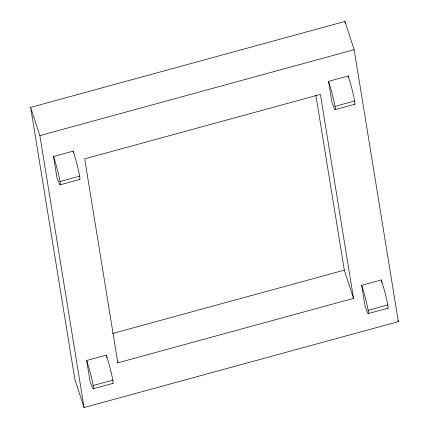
<?xml version="1.0" encoding="UTF-8"?>
<svg xmlns="http://www.w3.org/2000/svg" width="429" height="429" viewBox="0 0 429 429"><rect width="100%" height="100%" fill="white"/><g stroke="black" fill="none" stroke-linecap="round" stroke-linejoin="round"><path stroke-width="0.64" d="M30.652 107.379L344.932 21.45L354.156 49.673L398.348 321.621L84.068 407.55L74.844 379.327L30.652 107.379L39.876 135.602L84.068 407.55M39.876 135.602L354.156 49.673M79.649 176.185L60.006 181.553A18.603 1.341 74.7 0 1 56.907 177.29L53.534 156.531L73.177 151.164A18.603 1.341 74.7 0 1 78.641 171.096A18.603 1.341 74.7 0 1 79.44 179.231M354.644 100.992L335.001 106.365A18.603 1.341 74.7 0 1 331.901 102.102L328.528 81.344L348.171 75.976A18.603 1.341 74.7 0 1 353.635 95.908A18.603 1.341 74.7 0 1 354.434 104.043M60.21 184.781L79.853 179.408M335.205 109.593L354.847 104.22M112.478 333.531L344.315 270.141L315.889 95.227M112.795 380.142L93.152 385.51A18.603 1.341 74.7 0 1 90.052 381.252L86.679 360.494L106.322 355.121A18.603 1.341 74.7 0 1 111.781 375.053A18.603 1.341 74.7 0 1 112.586 383.194M387.789 304.955L368.146 310.323A18.603 1.341 74.7 0 1 365.047 306.059L361.674 285.306L381.317 279.933A18.603 1.341 74.7 0 1 386.781 299.866A18.603 1.341 74.7 0 1 387.58 308.006M117.83 362.816L353.539 298.37L320.393 94.407L84.685 158.859L117.83 362.816L117.417 361.561M93.35 388.738L112.993 383.37M368.35 313.551L387.993 308.183M397.94 320.366L398.348 321.621M344.315 270.141L353.539 298.37M344.932 21.45L345.254 23.429M348.171 75.976L348.386 77.274M381.317 279.933L381.74 282.529M73.177 151.164L73.386 152.461M106.322 355.121L106.741 357.716M361.674 285.306A18.603 1.341 74.7 0 1 368.146 310.323M86.679 360.494A18.603 1.341 74.7 0 1 93.152 385.51M53.534 156.531A18.603 1.341 74.7 0 1 60.006 181.553M328.528 81.344A18.603 1.341 74.7 0 1 335.001 106.365"/></g></svg>
